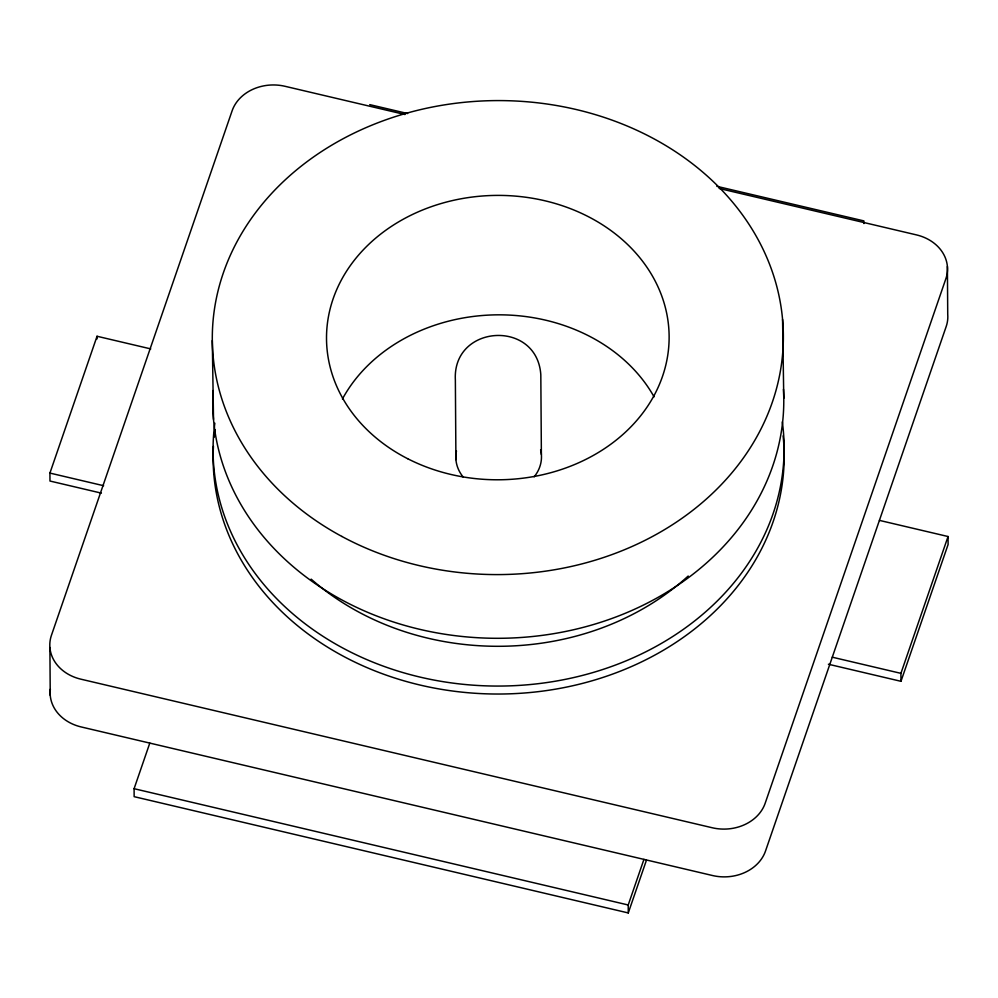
<?xml version="1.0" encoding="UTF-8"?>
<svg xmlns="http://www.w3.org/2000/svg" width="998" height="998" viewBox="0 0 998 998"><rect width="100%" height="100%" fill="white"/><g stroke="black" fill="none" stroke-linecap="round" stroke-linejoin="round"><path stroke-width="1.5" d="M101.384 493.137L49.975 481.036L49.925 473.077L97.043 336.264L150.76 348.901M646.405 860.326L628.278 912.945L134.144 796.666L134.094 788.694L149.8 743.098M628.278 912.945L628.216 904.986L643.935 859.378M828.39 664.231L900.969 681.31L900.92 673.351L948.05 536.525L879.413 520.382M900.969 681.31L948.1 544.496L948.05 536.525M688.196 576.033C586.25 668.623 414.669 669.758 311.139 579.127M369.747 104.628L407.633 113.547M716.838 186.314L863.869 220.907L863.894 223.564M404.976 114.52L285.066 86.302A42.827 35.554 -0.4 0 0 232.11 110.815L51.447 635.277A42.827 35.554 -0.4 0 0 80.838 679.164L712.223 827.754A42.827 35.554 -0.4 0 0 765.179 803.24L945.855 278.779A42.827 35.554 -0.4 0 0 916.451 234.892L719.146 188.46M49.925 473.077L103.63 485.714M832.282 657.195L900.92 673.351M134.094 788.694L628.216 904.986M782.569 319.472L783.779 398.339M212.3 340.543L213.51 419.422M947.401 266.503L947.726 314.283A42.827 35.554 -0.4 0 1 946.179 326.558L765.516 851.02A42.827 35.554 -0.4 0 1 712.56 875.533L81.175 726.943A42.827 35.554 -0.4 0 1 50.362 689.131M541.378 454.439L540.816 374.811C537.136 319.023 452.256 324.163 455.362 380.001L455.924 459.616M97.043 336.264L97.068 338.921M49.9 647.552L50.237 695.332M783.106 435.876A285.528 237 -0.4 0 1 504.19 693.972A285.528 237 -0.4 0 1 213.447 446.306M214.183 437.199A285.528 237 -0.4 0 1 215.119 429.651M782.32 421.88A285.528 237 -0.4 0 1 498.638 686.063A285.528 237 -0.4 0 1 214.844 423.189M783.455 389.245A285.528 237 -0.4 0 1 498.314 638.296A285.528 237 -0.4 0 1 213.061 390.567M342.451 398.951A171.319 142.203 -0.4 0 1 497.703 314.832A171.319 142.203 -0.4 0 1 654.052 396.842M540.617 449.824A42.827 35.554 -0.4 0 1 534.167 476.819M463.159 477.007A42.827 35.554 -0.4 0 1 456.46 450.971M341.84 536.437A285.528 237 -0.4 0 0 782.931 349.836A285.528 237 -0.4 0 0 368.674 126.497A285.528 237 -0.4 0 0 341.84 536.437M407.646 458.693A171.319 142.203 -0.4 0 0 669.047 341.578A171.319 142.203 -0.4 0 0 416.74 212.499A171.319 142.203 -0.4 0 0 407.646 458.693"/></g></svg>
